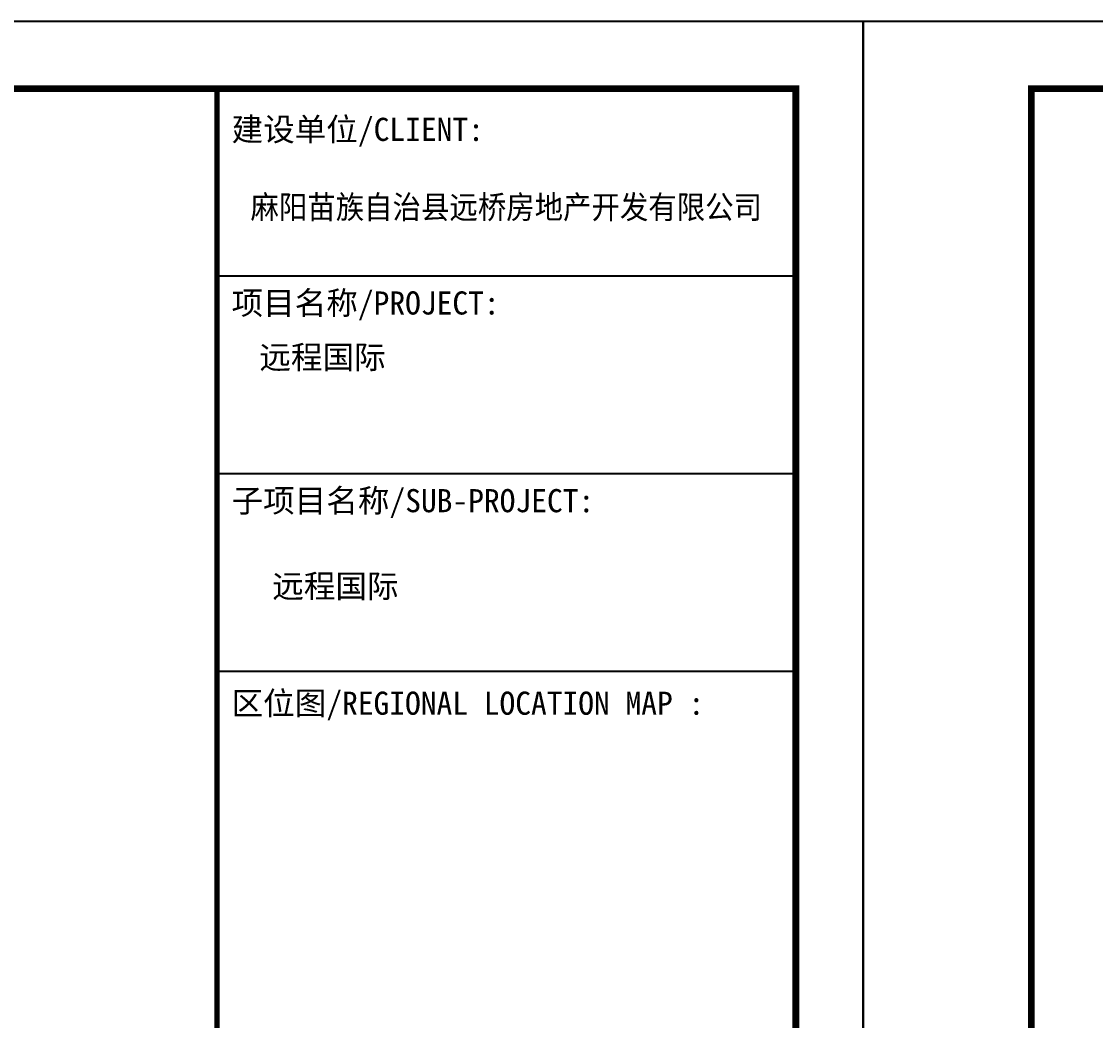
# Model space of a CAD drawing. Extents: x -737978 to 768813, y -372247 to 1140308.
# Drawn here: x -396139 to -372194, y -201785 to -179510 of the extents above; entities that cross this region are included whole.
import ezdxf

# ---------------------------------------------------------------- set-up
doc = ezdxf.new("R2010")
doc.units = 0
doc.header["$LTSCALE"] = 10
doc.header["$MEASUREMENT"] = 0
doc.layers.get('0').update_dxf_attribs({"linetype": 'CONTINUOUS'})
doc.layers.add('DRAW', color=7, linetype='CONTINUOUS', lineweight=70)
doc.layers.add('PUB_TITLE', color=4, linetype='CONTINUOUS')
doc.styles.add('-宋体', font='', dxfattribs={"width": 0.8})
doc.styles.get('-宋体').set_extended_font_data('SimSun')

# ---------------------------------------------------------------- blocks, each defined once
blk = doc.blocks.new('TQ1')
at = {"layer": 'PUB_TITLE'}
for p, q in [((-49855, -380355), (-43855, -380355)), ((-49855, -382405), (-43855, -382405))]:
    blk.add_line(p, q, dxfattribs=at)
at = {"layer": 'PUB_TITLE', "const_width": 20}
for points in [[(-49855, -378414), (-49855, -418455)], [(-49855, -384455), (-43855, -384455)]]:
    blk.add_lwpolyline(points, dxfattribs=at)
at = {"layer": 'PUB_TITLE', "style": '-宋体'}
for s, p in [('建设单位/CLIENT:', (-49705, -378955)), ('项目名称/PROJECT:', (-49705, -380755)), ('远程国际', (-49417, -381317)), ('子项目名称/SUB-PROJECT:', (-49705, -382805)), ('远程国际', (-49283, -383691)), ('区位图/REGIONAL LOCATION MAP :', (-49705, -384905))]:
    blk.add_text(s, height=240, dxfattribs=at).set_placement(p)
at = {"layer": 'PUB_TITLE', "style": '-宋体', "width": 0.9}
blk.add_text('麻阳苗族自治县远桥房地产开发有限公司', height=240, dxfattribs=at).set_placement((-49509, -379761))

msp = doc.modelspace()

# ---------------------------------------------------------------- linework, layer by layer
at = {"layer": 'DRAW'}
msp.add_lwpolyline([(-391776.8, -181009.7), (-378875.1, -181009.7), (-378875.1, -267109.7), (-391776.8, -267109.7)], close=True, dxfattribs=at)
at = {"layer": 'PUB_TITLE'}
for points in [[(-535025.1, -268609.7), (-377375.1, -268609.7), (-377375.1, -179509.7), (-535025.1, -179509.7)], [(-377375.1, -268609.7), (-219725.1, -268609.7), (-219725.1, -179509.7), (-377375.1, -179509.7)]]:
    msp.add_lwpolyline(points, close=True, dxfattribs=at)
at = {"layer": 'PUB_TITLE', "const_width": 150}
for points in [[(-531275.1, -267109.7), (-378875.1, -267109.7), (-378875.1, -181009.7), (-531275.1, -181009.7)], [(-373625.1, -267109.7), (-221225.1, -267109.7), (-221225.1, -181009.7), (-373625.1, -181009.7)]]:
    msp.add_lwpolyline(points, close=True, dxfattribs=at)

# ---------------------------------------------------------------- block references
at = {"xscale": 2.15028113370122, "yscale": 2.15028113370122, "zscale": 2.15028113370122}
msp.add_blockref('TQ1', (-284575.1, 632686.5), dxfattribs=at)

doc.saveas('drawing.dxf')
